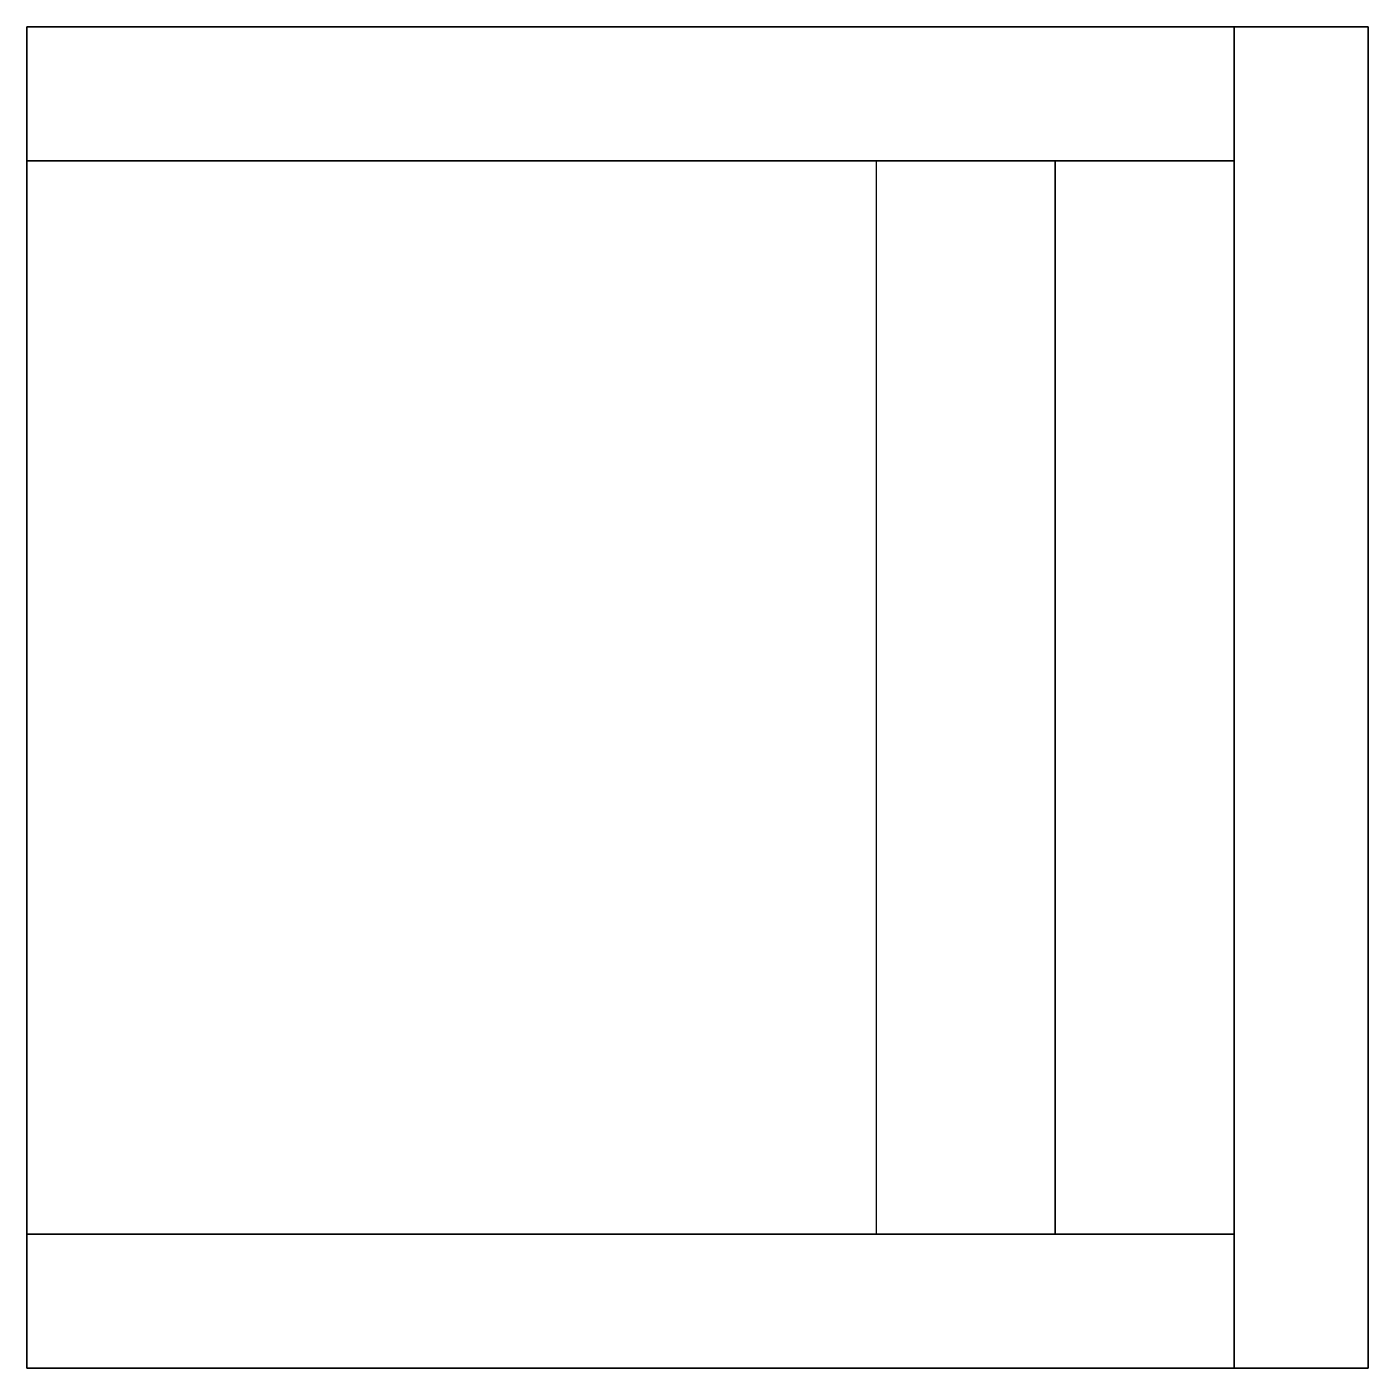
# Model space of a CAD drawing. Extents: x 0 to 30, y -15 to 15.
import ezdxf

# ---------------------------------------------------------------- set-up
doc = ezdxf.new("R2010")
doc.units = 0
doc.header["$LTSCALE"] = 96
doc.layers.get('0').update_dxf_attribs({"linetype": 'CONTINUOUS'})

msp = doc.modelspace()

# ---------------------------------------------------------------- linework, layer by layer
for p, q in [((0, 15), (0, -15)), ((30, -15), (30, 15)), ((27, 12, 16), (0, 12, 16))]:
    msp.add_line(p, q)
for points in [[(0, 15, 16), (0, -15, 16), (0, -15), (0, 15)], [(30, 15, 24), (0, 15, 24), (0, 15), (30, 15)], [(0, 15, 16), (0, 12, 16), (0, 12, 24), (0, 15, 24)], [(27, 15, 24), (0, 15, 24), (0, 12, 24), (27, 12, 24)], [(27, 12, 30), (27, 15, 30), (27, 15, 24), (27, 12, 24)], [(30, 15, 30), (27, 15, 30), (27, -15, 30), (30, -15, 30)], [(27, 15, 30), (27, 15, 24), (30, 15, 24), (30, 15, 30)], [(30, 15, 30), (30, -15, 30), (30, -15), (30, 15)], [(27, -12, 16), (27, 12, 16), (0, 12, 16), (0, -12, 16)], [(23, -12, 30), (19, -12, 16), (19, 12, 16), (23, 12, 30)], [(27, 12, 30), (23, 12, 16), (19, 12, 16), (23, 12, 30)], [(27, -12, 30), (23, -12, 16), (23, 12, 16), (27, 12, 30)], [(27, -12, 30), (27, 12, 30), (23, 12, 30), (23, -12, 30)], [(0, -12, 16), (0, -15, 16), (0, -15, 24), (0, -12, 24)], [(27, -12, 24), (0, -12, 24), (0, -15, 24), (27, -15, 24)], [(27, -12, 30), (23, -12, 16), (19, -12, 16), (23, -12, 30)], [(27, -15, 30), (27, -12, 30), (27, -12, 24), (27, -15, 24)], [(30, -15, 24), (0, -15, 24), (0, -15), (30, -15)], [(27, -15, 30), (27, -15, 24), (30, -15, 24), (30, -15, 30)]]:
    msp.add_3dface(points)

doc.saveas('drawing.dxf')
